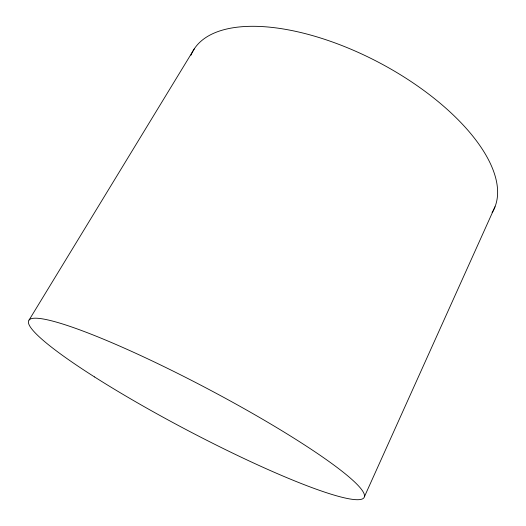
<?xml version="1.0" encoding="UTF-8"?>
<svg xmlns="http://www.w3.org/2000/svg" width="526" height="526" viewBox="0 0 526 526"><rect width="100%" height="100%" fill="white"/><g stroke="black" fill="none" stroke-linecap="round" stroke-linejoin="round"><path stroke-width="0.79" d="M364.419 496.715L495.005 206.784M29.121 319.986L194.508 48.53M190.977 55.197A170.03 77.486 27.8 0 1 377.938 61.976A170.03 77.486 27.8 0 1 492.08 212.616M94.529 376.938A189.597 23.078 27.8 0 0 363.137 498.51A189.597 23.078 27.8 0 0 131.691 351.434A189.597 23.078 27.8 0 0 94.529 376.938"/></g></svg>
